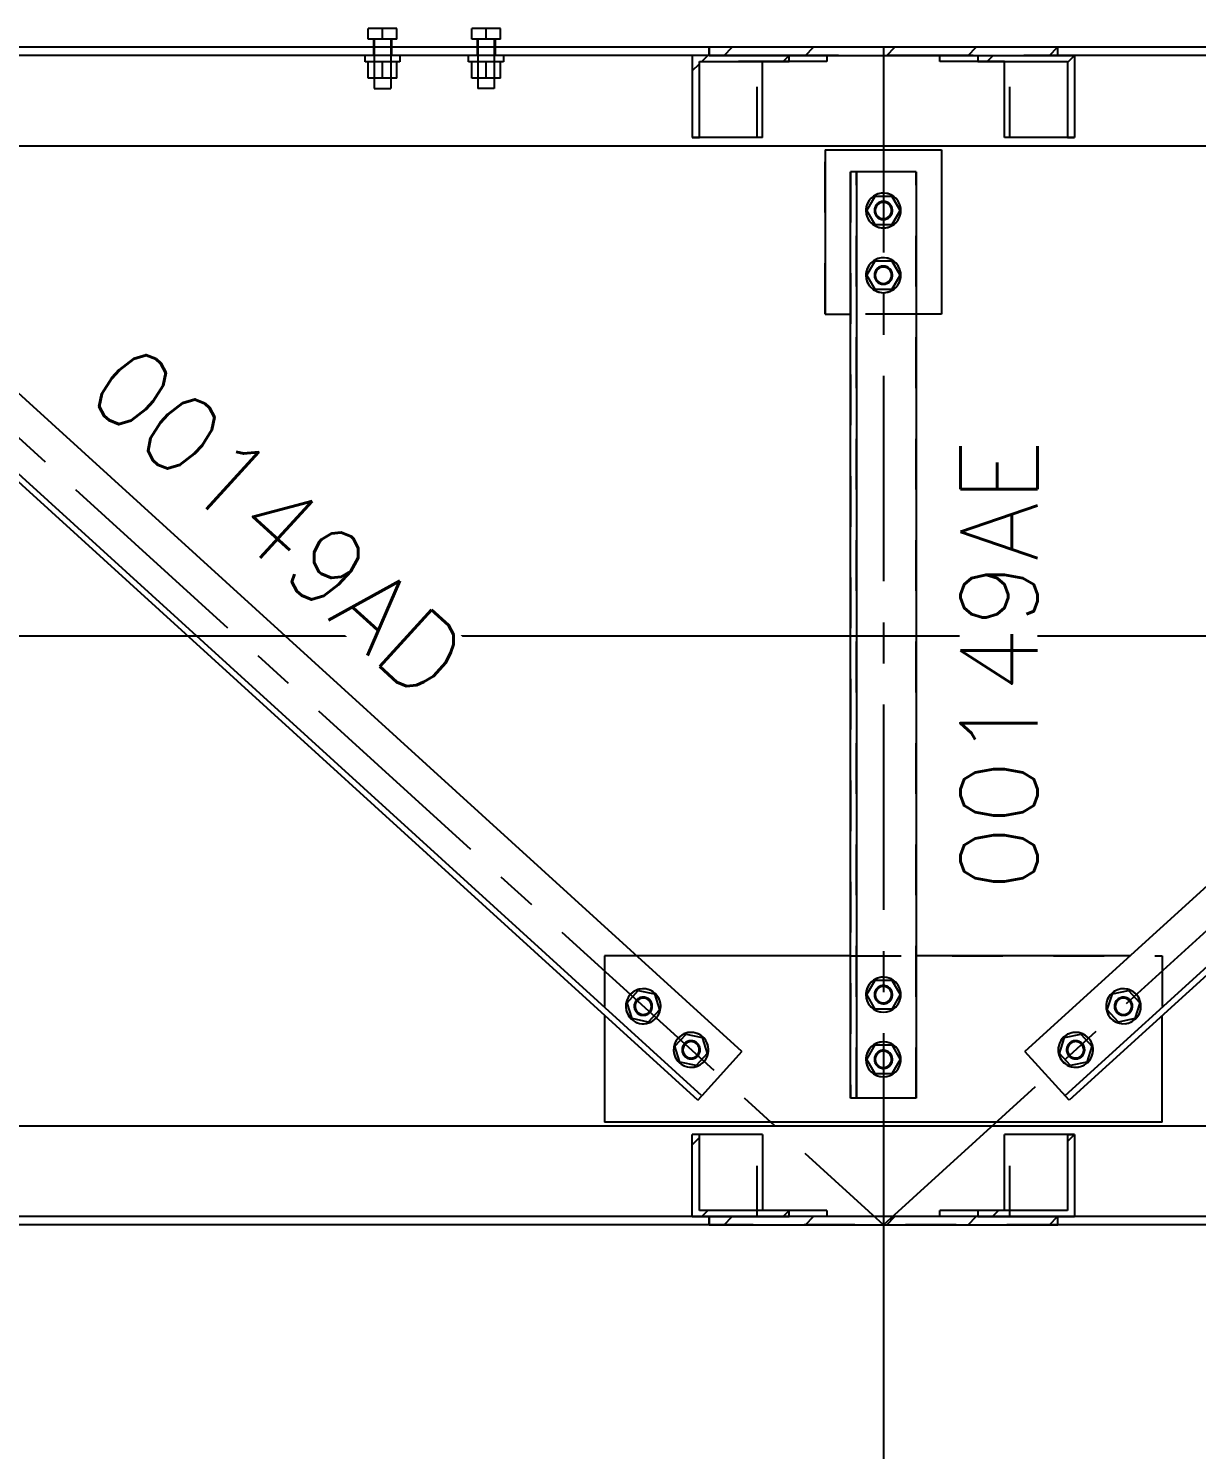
# Model space of a CAD drawing. Header units: millimetres. Extents: x 505 to 1346, y 20403 to 20997.
# Drawn here: x 584.2 to 629.3, y 20445.2 to 20500.1 of the extents above; entities that cross this region are included whole.
import ezdxf

# ---------------------------------------------------------------- set-up
doc = ezdxf.new("R2010")
doc.units = ezdxf.units.MM
doc.linetypes.add('CENTER', pattern=[12.7, 7.9375, -1.5875, 1.5875, -1.5875])
doc.linetypes.add('DXK_LINE_DOT2', pattern=[3.9198, 1.9599, -1.9599])
doc.styles.add('RomanS', font='ROMANS__.TTF', dxfattribs={"height": 0.2})

# ---------------------------------------------------------------- blocks, each defined once
blk = doc.blocks.new('Part-110200292-64539 - 64510')
at = {"linetype": 'Continuous'}
h = blk.add_hatch(dxfattribs=at)
h.set_pattern_fill('', scale=0.7, style=0, pattern_type=0)
h.set_pattern_definition([(45, (613.569, 20499.0335), (-1.5715, 1.5715), [])])
h.paths.add_polyline_path([(613.569, 20498.798), (613.569, 20499.033), (609.825, 20499.033), (609.825, 20495.858), (610.102, 20495.858), (610.102, 20498.798)])
at = {"color": 7, "linetype": 'DXK_LINE_DOT2'}
for p, q in [((615.025, 20499.033), (609.825, 20499.033)), ((612.333, 20495.858), (612.333, 20499.033)), ((613.569, 20498.798), (610.102, 20498.798)), ((610.102, 20495.858), (609.825, 20495.858))]:
    blk.add_line(p, q, dxfattribs=at)
at = {"color": 3, "linetype": 'Continuous'}
for p, q in [((613.569, 20499.033), (609.825, 20499.033)), ((609.825, 20499.033), (609.825, 20495.858)), ((613.569, 20498.798), (613.569, 20499.033)), ((615.025, 20499.033), (615.025, 20498.798)), ((610.102, 20495.858), (610.102, 20498.798)), ((610.102, 20498.798), (613.569, 20498.798)), ((612.532, 20495.858), (612.532, 20498.798)), ((615.025, 20498.798), (613.569, 20498.798)), ((609.825, 20495.858), (610.102, 20495.858)), ((612.532, 20495.858), (610.102, 20495.858))]:
    blk.add_line(p, q, dxfattribs=at)
blk = doc.blocks.new('Part-110200292-64540 - 64510')
at = {"linetype": 'Continuous'}
h = blk.add_hatch(dxfattribs=at)
h.set_pattern_fill('', scale=0.7, style=0, pattern_type=0)
h.set_pattern_definition([(45, (624.596, 20499.0335), (-1.5715, 1.5715), [])])
h.paths.add_polyline_path([(624.596, 20495.858), (624.596, 20499.033), (620.852, 20499.033), (620.852, 20498.798), (624.319, 20498.798), (624.319, 20495.858)])
at = {"color": 3, "linetype": 'Continuous'}
for p, q in [((619.395, 20498.798), (619.395, 20499.033)), ((620.852, 20499.033), (624.596, 20499.033)), ((620.852, 20499.033), (620.852, 20498.798)), ((624.596, 20499.033), (624.596, 20495.858)), ((620.852, 20498.798), (619.395, 20498.798)), ((620.852, 20498.798), (624.319, 20498.798)), ((621.888, 20495.858), (621.888, 20498.798)), ((624.319, 20498.798), (624.319, 20495.858)), ((624.319, 20495.858), (621.888, 20495.858)), ((624.319, 20495.858), (624.596, 20495.858))]:
    blk.add_line(p, q, dxfattribs=at)
at = {"color": 7, "linetype": 'DXK_LINE_DOT2'}
for p, q in [((624.596, 20499.033), (619.395, 20499.033)), ((622.088, 20495.858), (622.088, 20499.033)), ((621.888, 20498.798), (620.852, 20498.798)), ((621.888, 20498.798), (624.319, 20498.798)), ((624.596, 20495.858), (624.319, 20495.858))]:
    blk.add_line(p, q, dxfattribs=at)
blk = doc.blocks.new('Part-110200292-64562 - 64510')
at = {"color": 7, "linetype": 'CENTER'}
blk.add_line((617.211, 20499.348), (617.211, 20453.848), dxfattribs=at)
at = {"color": 3, "linetype": 'Continuous'}
for p, q in [((616.176, 20494.538), (615.941, 20494.538)), ((615.941, 20458.739), (615.941, 20494.538)), ((616.176, 20494.538), (616.176, 20458.739)), ((618.481, 20494.538), (616.176, 20494.538)), ((618.481, 20494.538), (618.481, 20458.739)), ((616.176, 20458.739), (615.941, 20458.739)), ((618.481, 20458.739), (616.176, 20458.739))]:
    blk.add_line(p, q, dxfattribs=at)
at = {"color": 7, "linetype": 'DXK_LINE_DOT2'}
for p, q in [((615.941, 20494.538), (615.941, 20458.739)), ((616.176, 20458.739), (616.176, 20494.538)), ((618.481, 20458.739), (618.481, 20494.538))]:
    blk.add_line(p, q, dxfattribs=at)
blk = doc.blocks.new('Part-110200292-64573 - 64510')
at = {"color": 7, "linetype": 'CENTER'}
blk.add_line((567.211, 20499.351), (617.21, 20453.848), dxfattribs=at)
at = {"color": 3, "linetype": 'Continuous'}
for p, q in [((574.385, 20494.538), (572.834, 20492.834)), ((611.745, 20460.539), (574.385, 20494.538)), ((572.676, 20492.66), (572.834, 20492.834)), ((610.036, 20458.661), (572.676, 20492.66)), ((610.194, 20458.834), (572.834, 20492.834)), ((611.745, 20460.539), (610.194, 20458.834)), ((610.036, 20458.661), (610.194, 20458.834))]:
    blk.add_line(p, q, dxfattribs=at)
blk = doc.blocks.new('Part-110200292-64575 - 64510')
at = {"color": 7, "linetype": 'CENTER'}
blk.add_line((617.212, 20453.848), (667.212, 20499.351), dxfattribs=at)
at = {"color": 3, "linetype": 'Continuous'}
for p, q in [((660.036, 20494.538), (622.674, 20460.536)), ((661.746, 20492.66), (660.036, 20494.538)), ((661.588, 20492.834), (624.225, 20458.832)), ((661.746, 20492.66), (624.383, 20458.658)), ((624.383, 20458.658), (622.674, 20460.536))]:
    blk.add_line(p, q, dxfattribs=at)
blk = doc.blocks.new('Part-110200292-64604 - 64510')
at = {"color": 3, "linetype": 'Continuous'}
for p, q in [((610.478, 20499.348), (573.943, 20499.348)), ((609.825, 20499.033), (574.596, 20499.033)), ((660.476, 20499.348), (623.943, 20499.348)), ((659.825, 20499.033), (624.596, 20499.033)), ((551.248, 20495.538), (1036.416, 20495.538))]:
    blk.add_line(p, q, dxfattribs=at)
at = {"color": 7, "linetype": 'DXK_LINE_DOT2'}
for p, q in [((623.943, 20499.348), (610.478, 20499.348)), ((619.395, 20499.033), (615.025, 20499.033))]:
    blk.add_line(p, q, dxfattribs=at)
blk = doc.blocks.new('Part-110200292-64656 - 64510')
at = {"linetype": 'Continuous'}
h = blk.add_hatch(dxfattribs=at)
h.set_pattern_fill('', scale=0.7, style=0, pattern_type=0)
h.set_pattern_definition([(45, (623.9428, 20499.3485), (-1.57154, 1.57154), [])])
h.paths.add_polyline_path([(623.943, 20499.033), (623.943, 20499.348), (610.478, 20499.348), (610.478, 20499.033)])
at = {"color": 7, "linetype": 'DXK_LINE_DOT2'}
for p, q in [((610.478, 20499.348), (610.478, 20499.033)), ((623.943, 20499.033), (623.943, 20499.348))]:
    blk.add_line(p, q, dxfattribs=at)
at = {"color": 3, "linetype": 'Continuous'}
for p, q in [((610.478, 20499.033), (610.478, 20499.348)), ((623.943, 20499.348), (610.478, 20499.348)), ((610.478, 20499.033), (623.943, 20499.033)), ((623.943, 20499.033), (623.943, 20499.348))]:
    blk.add_line(p, q, dxfattribs=at)
blk = doc.blocks.new('Bolt-110200292-64802 - 64510')
at = {"color": 3, "linetype": 'Continuous'}
for p, q in [((625.86, 20462.153), (626.055, 20462.764)), ((626.055, 20462.764), (626.681, 20462.901)), ((626.681, 20462.901), (627.113, 20462.427)), ((627.113, 20462.427), (626.918, 20461.816)), ((626.291, 20461.679), (625.86, 20462.153)), ((626.918, 20461.816), (626.291, 20461.679)), ((624.011, 20460.471), (624.206, 20461.082)), ((624.206, 20461.082), (624.832, 20461.218)), ((624.832, 20461.218), (625.264, 20460.744)), ((625.264, 20460.744), (625.069, 20460.133)), ((624.442, 20459.996), (624.011, 20460.471)), ((625.069, 20460.133), (624.442, 20459.996))]:
    blk.add_line(p, q, dxfattribs=at)
at = {"color": 3, "linetype": 'DXK_LINE_DOT2'}
for p, q in [((625.86, 20462.153), (626.055, 20462.764)), ((626.055, 20462.764), (626.681, 20462.901)), ((626.681, 20462.901), (627.112, 20462.427)), ((627.112, 20462.427), (626.918, 20461.816)), ((626.292, 20461.679), (625.86, 20462.153)), ((626.918, 20461.816), (626.292, 20461.679)), ((624.011, 20460.471), (624.206, 20461.081)), ((624.206, 20461.081), (624.832, 20461.218)), ((624.832, 20461.218), (625.264, 20460.744)), ((625.264, 20460.744), (625.069, 20460.133)), ((624.443, 20459.997), (624.011, 20460.471)), ((625.069, 20460.133), (624.443, 20459.997))]:
    blk.add_line(p, q, dxfattribs=at)
at = {"color": 3, "linetype": 'Continuous'}
for centre, radius, start, end in [((626.486, 20462.29), 0.675, 132.3037, 312.3037), ((626.486, 20462.29), 0.675, 342.3037, 162.3037), ((626.486, 20462.29), 0.675, 312.3037, 132.3037), ((626.486, 20462.29), 0.675, 162.3037, 342.3037), ((626.486, 20462.29), 0.35, 42.3037, 222.3037), ((626.486, 20462.29), 0.317, 162.3037, 342.3037), ((626.486, 20462.29), 0.317, 342.3037, 162.3037), ((626.486, 20462.29), 0.35, 222.3037, 42.3037), ((624.637, 20460.607), 0.675, 132.3037, 312.3037), ((624.637, 20460.607), 0.675, 342.3037, 162.3037), ((624.637, 20460.607), 0.675, 312.3037, 132.3037), ((624.637, 20460.607), 0.675, 162.3037, 342.3037), ((624.637, 20460.607), 0.35, 42.3037, 222.3037), ((624.637, 20460.607), 0.317, 162.3037, 342.3037), ((624.637, 20460.607), 0.317, 342.3037, 162.3037), ((624.637, 20460.607), 0.35, 222.3037, 42.3037)]:
    blk.add_arc(centre, radius, start, end, dxfattribs=at)
at = {"color": 3, "linetype": 'DXK_LINE_DOT2'}
for centre, radius, start, end in [((626.486, 20462.29), 0.35, 24.3037, 204.3037), ((626.486, 20462.29), 0.35, 204.3037, 24.3037), ((626.486, 20462.29), 0.317, 132.3037, 312.3037), ((626.486, 20462.29), 0.317, 312.3037, 132.3037), ((624.637, 20460.607), 0.35, 24.3037, 204.3037), ((624.637, 20460.607), 0.35, 204.3037, 24.3037), ((624.637, 20460.607), 0.317, 132.3037, 312.3037), ((624.637, 20460.607), 0.317, 312.3037, 132.3037)]:
    blk.add_arc(centre, radius, start, end, dxfattribs=at)
blk = doc.blocks.new('Part-110200292-64686 - 64510')
at = {"linetype": 'Continuous'}
h = blk.add_hatch(dxfattribs=at)
h.set_pattern_fill('', scale=0.7, style=0, pattern_type=0)
h.set_pattern_definition([(45, (613.569, 20454.3985), (-1.5715, 1.5715), [])])
h.paths.add_polyline_path([(613.569, 20454.163), (613.569, 20454.398), (610.102, 20454.398), (610.102, 20457.338), (609.825, 20457.338), (609.825, 20454.163)])
at = {"color": 7, "linetype": 'DXK_LINE_DOT2'}
for p, q in [((610.102, 20457.338), (609.825, 20457.338)), ((612.333, 20454.163), (612.333, 20457.338)), ((615.025, 20454.163), (609.825, 20454.163)), ((613.569, 20454.398), (610.102, 20454.398))]:
    blk.add_line(p, q, dxfattribs=at)
at = {"color": 3, "linetype": 'Continuous'}
for p, q in [((609.825, 20454.163), (609.825, 20457.338)), ((610.102, 20457.338), (609.825, 20457.338)), ((612.532, 20457.338), (610.102, 20457.338)), ((610.102, 20454.398), (610.102, 20457.338)), ((612.532, 20457.338), (612.532, 20454.398)), ((609.825, 20454.163), (613.569, 20454.163)), ((613.569, 20454.398), (610.102, 20454.398)), ((615.025, 20454.398), (613.569, 20454.398)), ((613.569, 20454.163), (613.569, 20454.398)), ((615.025, 20454.398), (615.025, 20454.163))]:
    blk.add_line(p, q, dxfattribs=at)
blk = doc.blocks.new('Bolt-110200292-64800 - 64510')
at = {"color": 3, "linetype": 'Continuous'}
for p, q in [((607.304, 20462.427), (607.735, 20462.901)), ((607.735, 20462.901), (608.362, 20462.764)), ((608.362, 20462.764), (608.557, 20462.153)), ((607.499, 20461.816), (607.304, 20462.427)), ((608.125, 20461.679), (607.499, 20461.816)), ((608.557, 20462.153), (608.125, 20461.679)), ((609.152, 20460.744), (609.584, 20461.218)), ((609.584, 20461.218), (610.211, 20461.082)), ((610.211, 20461.082), (610.406, 20460.471)), ((609.347, 20460.133), (609.152, 20460.744)), ((609.974, 20459.996), (609.347, 20460.133)), ((610.406, 20460.471), (609.974, 20459.996))]:
    blk.add_line(p, q, dxfattribs=at)
at = {"color": 3, "linetype": 'DXK_LINE_DOT2'}
for p, q in [((607.304, 20462.427), (607.735, 20462.901)), ((607.735, 20462.901), (608.362, 20462.764)), ((608.362, 20462.764), (608.556, 20462.153)), ((607.499, 20461.816), (607.304, 20462.427)), ((608.125, 20461.679), (607.499, 20461.816)), ((608.556, 20462.153), (608.125, 20461.679)), ((609.153, 20460.744), (609.584, 20461.218)), ((609.584, 20461.218), (610.211, 20461.081)), ((610.211, 20461.081), (610.405, 20460.471)), ((609.348, 20460.133), (609.153, 20460.744)), ((609.974, 20459.997), (609.348, 20460.133)), ((610.405, 20460.471), (609.974, 20459.997))]:
    blk.add_line(p, q, dxfattribs=at)
at = {"color": 3, "linetype": 'Continuous'}
for centre, radius, start, end in [((607.93, 20462.29), 0.675, 77.6963, 257.6963), ((607.93, 20462.29), 0.675, 47.6963, 227.6963), ((607.93, 20462.29), 0.675, 227.6963, 47.6963), ((607.93, 20462.29), 0.675, 257.6963, 77.6963), ((607.93, 20462.29), 0.35, 137.6963, 317.6963), ((607.93, 20462.29), 0.317, 77.6963, 257.6963), ((607.93, 20462.29), 0.35, 317.6963, 137.6963), ((607.93, 20462.29), 0.317, 257.6963, 77.6963), ((609.779, 20460.607), 0.675, 77.6963, 257.6963), ((609.779, 20460.607), 0.675, 47.6963, 227.6963), ((609.779, 20460.607), 0.675, 227.6963, 47.6963), ((609.779, 20460.607), 0.675, 257.6963, 77.6963), ((609.779, 20460.607), 0.35, 137.6963, 317.6963), ((609.779, 20460.607), 0.317, 77.6963, 257.6963), ((609.779, 20460.607), 0.35, 317.6963, 137.6963), ((609.779, 20460.607), 0.317, 257.6963, 77.6963)]:
    blk.add_arc(centre, radius, start, end, dxfattribs=at)
at = {"color": 3, "linetype": 'DXK_LINE_DOT2'}
for centre, radius, start, end in [((607.93, 20462.29), 0.35, 119.6963, 299.6963), ((607.93, 20462.29), 0.317, 47.6963, 227.6963), ((607.93, 20462.29), 0.317, 227.6963, 47.6963), ((607.93, 20462.29), 0.35, 299.6963, 119.6963), ((609.779, 20460.607), 0.35, 119.6963, 299.6963), ((609.779, 20460.607), 0.317, 47.6963, 227.6963), ((609.779, 20460.607), 0.317, 227.6963, 47.6963), ((609.779, 20460.607), 0.35, 299.6963, 119.6963)]:
    blk.add_arc(centre, radius, start, end, dxfattribs=at)
blk = doc.blocks.new('Part-110200292-64687 - 64510')
at = {"linetype": 'Continuous'}
h = blk.add_hatch(dxfattribs=at)
h.set_pattern_fill('', scale=0.7, style=0, pattern_type=0)
h.set_pattern_definition([(45, (624.596, 20457.3385), (-1.5715, 1.5715), [])])
h.paths.add_polyline_path([(624.596, 20454.163), (624.596, 20457.338), (624.319, 20457.338), (624.319, 20454.398), (620.852, 20454.398), (620.852, 20454.163)])
at = {"color": 3, "linetype": 'Continuous'}
for p, q in [((624.319, 20457.338), (621.888, 20457.338)), ((621.888, 20454.398), (621.888, 20457.338)), ((624.319, 20457.338), (624.596, 20457.338)), ((624.319, 20457.338), (624.319, 20454.398)), ((624.596, 20457.338), (624.596, 20454.163)), ((619.395, 20454.163), (619.395, 20454.398)), ((620.852, 20454.398), (619.395, 20454.398)), ((624.319, 20454.398), (620.852, 20454.398)), ((620.852, 20454.398), (620.852, 20454.163)), ((620.852, 20454.163), (624.596, 20454.163))]:
    blk.add_line(p, q, dxfattribs=at)
at = {"color": 7, "linetype": 'DXK_LINE_DOT2'}
for p, q in [((622.088, 20454.163), (622.088, 20457.338)), ((624.596, 20457.338), (624.319, 20457.338)), ((624.596, 20454.163), (619.395, 20454.163)), ((624.319, 20454.398), (620.852, 20454.398))]:
    blk.add_line(p, q, dxfattribs=at)
blk = doc.blocks.new('Bolt-110200292-64818 - 64510')
at = {"color": 3, "linetype": 'Continuous'}
for p, q in [((616.569, 20493.038), (616.89, 20493.594)), ((616.569, 20493.038), (616.89, 20493.594)), ((616.89, 20493.594), (617.531, 20493.594)), ((617.531, 20493.594), (617.852, 20493.038)), ((617.852, 20493.038), (617.531, 20493.594)), ((616.89, 20492.483), (616.569, 20493.038)), ((616.569, 20493.038), (616.569, 20493.038)), ((616.89, 20492.483), (616.569, 20493.038)), ((617.852, 20493.038), (617.531, 20492.483)), ((617.531, 20492.483), (617.852, 20493.038)), ((617.852, 20493.038), (617.852, 20493.038)), ((617.531, 20492.483), (616.89, 20492.483)), ((616.569, 20490.538), (616.89, 20491.094)), ((616.569, 20490.538), (616.89, 20491.094)), ((616.89, 20491.094), (617.531, 20491.094)), ((617.531, 20491.094), (617.852, 20490.538)), ((617.852, 20490.538), (617.531, 20491.094)), ((616.89, 20489.983), (616.569, 20490.538)), ((616.569, 20490.538), (616.569, 20490.538)), ((616.89, 20489.983), (616.569, 20490.538)), ((617.852, 20490.538), (617.531, 20489.983)), ((617.531, 20489.983), (617.852, 20490.538)), ((617.852, 20490.538), (617.852, 20490.538)), ((617.531, 20489.983), (616.89, 20489.983))]:
    blk.add_line(p, q, dxfattribs=at)
at = {"color": 3, "linetype": 'DXK_LINE_DOT2'}
for p, q in [((616.569, 20493.038), (616.89, 20493.593)), ((616.89, 20493.593), (617.531, 20493.593)), ((617.531, 20493.593), (617.851, 20493.038)), ((616.89, 20492.483), (616.569, 20493.038)), ((617.851, 20493.038), (617.531, 20492.483)), ((617.531, 20492.483), (616.89, 20492.483)), ((616.569, 20490.538), (616.89, 20491.093)), ((616.89, 20491.093), (617.531, 20491.093)), ((617.531, 20491.093), (617.851, 20490.538)), ((616.89, 20489.983), (616.569, 20490.538)), ((617.851, 20490.538), (617.531, 20489.983)), ((617.531, 20489.983), (616.89, 20489.983))]:
    blk.add_line(p, q, dxfattribs=at)
at = {"color": 3, "linetype": 'Continuous'}
for centre, radius, start, end in [((617.21, 20493.038), 0.675, 30, 210), ((617.21, 20493.038), 0.675, 0, 180), ((617.21, 20493.038), 0.675, 180, 0), ((617.21, 20493.038), 0.675, 210, 30), ((617.21, 20493.038), 0.35, 90, 270), ((617.21, 20493.038), 0.317, 30, 210), ((617.21, 20493.038), 0.317, 210, 30), ((617.21, 20493.038), 0.35, 270, 90), ((617.21, 20490.538), 0.675, 30, 210), ((617.21, 20490.538), 0.675, 0, 180), ((617.21, 20490.538), 0.675, 210, 30), ((617.21, 20490.538), 0.35, 90, 270), ((617.21, 20490.538), 0.317, 30, 210), ((617.21, 20490.538), 0.35, 270, 90), ((617.21, 20490.538), 0.675, 180, 0), ((617.21, 20490.538), 0.317, 210, 30)]:
    blk.add_arc(centre, radius, start, end, dxfattribs=at)
at = {"color": 3, "linetype": 'DXK_LINE_DOT2'}
for centre, radius, start, end in [((617.21, 20493.038), 0.35, 72, 252), ((617.21, 20493.038), 0.317, 0, 180), ((617.21, 20493.038), 0.317, 180, 0), ((617.21, 20493.038), 0.35, 252, 72), ((617.21, 20490.538), 0.35, 72, 252), ((617.21, 20490.538), 0.317, 0, 180), ((617.21, 20490.538), 0.35, 252, 72), ((617.21, 20490.538), 0.317, 180, 0)]:
    blk.add_arc(centre, radius, start, end, dxfattribs=at)
blk = doc.blocks.new('Part-110200292-64711 - 64510')
at = {"color": 3, "linetype": 'Continuous'}
for p, q in [((1036.416, 20457.658), (551.248, 20457.658)), ((609.825, 20454.163), (574.596, 20454.163)), ((659.825, 20454.163), (624.596, 20454.163)), ((610.478, 20453.848), (573.943, 20453.848)), ((660.476, 20453.848), (623.943, 20453.848))]:
    blk.add_line(p, q, dxfattribs=at)
at = {"color": 7, "linetype": 'DXK_LINE_DOT2'}
for p, q in [((619.395, 20454.163), (615.025, 20454.163)), ((623.943, 20453.848), (610.478, 20453.848))]:
    blk.add_line(p, q, dxfattribs=at)
blk = doc.blocks.new('Part-110200292-64719 - 64510')
at = {"linetype": 'Continuous'}
h = blk.add_hatch(dxfattribs=at)
h.set_pattern_fill('', scale=0.7, style=0, pattern_type=0)
h.set_pattern_definition([(45, (623.9428, 20454.1635), (-1.57154, 1.57154), [])])
h.paths.add_polyline_path([(623.943, 20453.848), (623.943, 20454.163), (610.478, 20454.163), (610.478, 20453.848)])
at = {"color": 7, "linetype": 'DXK_LINE_DOT2'}
for p, q in [((610.478, 20454.163), (610.478, 20453.848)), ((623.943, 20453.848), (623.943, 20454.163))]:
    blk.add_line(p, q, dxfattribs=at)
at = {"color": 3, "linetype": 'Continuous'}
for p, q in [((610.478, 20453.848), (610.478, 20454.163)), ((623.943, 20454.163), (610.478, 20454.163)), ((623.943, 20453.848), (623.943, 20454.163)), ((610.478, 20453.848), (623.943, 20453.848))]:
    blk.add_line(p, q, dxfattribs=at)
blk = doc.blocks.new('Bolt-110200292-65355 - 64510')
at = {"color": 3, "linetype": 'Continuous'}
for p, q in [((598.412, 20500.073), (597.302, 20500.073)), ((597.302, 20499.663), (597.302, 20500.073)), ((597.302, 20499.663), (597.302, 20500.073)), ((597.857, 20499.663), (597.857, 20500.073)), ((598.412, 20499.663), (598.412, 20500.073)), ((598.412, 20499.663), (598.412, 20500.073)), ((602.412, 20500.073), (601.302, 20500.073)), ((601.302, 20499.663), (601.302, 20500.073)), ((601.302, 20499.663), (601.302, 20500.073)), ((601.857, 20499.663), (601.857, 20500.073)), ((602.412, 20499.663), (602.412, 20500.073)), ((602.412, 20499.663), (602.412, 20500.073)), ((598.412, 20499.663), (597.302, 20499.663)), ((597.507, 20499.663), (597.507, 20499.348)), ((597.539, 20499.663), (597.539, 20499.348)), ((598.174, 20499.663), (598.174, 20499.348)), ((598.207, 20499.663), (598.207, 20499.348)), ((602.412, 20499.663), (601.302, 20499.663)), ((601.507, 20499.663), (601.507, 20499.348)), ((601.539, 20499.663), (601.539, 20499.348)), ((602.174, 20499.663), (602.174, 20499.348)), ((602.207, 20499.663), (602.207, 20499.348)), ((597.182, 20498.783), (597.182, 20499.033)), ((597.539, 20499.033), (597.539, 20497.758)), ((598.174, 20499.033), (598.174, 20497.758)), ((598.531, 20499.033), (598.531, 20498.783)), ((601.182, 20498.783), (601.182, 20499.033)), ((601.539, 20499.033), (601.539, 20497.758)), ((602.174, 20499.033), (602.174, 20497.758)), ((602.531, 20499.033), (602.531, 20498.783)), ((598.531, 20498.783), (597.182, 20498.783)), ((597.301, 20498.148), (597.301, 20498.783)), ((597.301, 20498.148), (597.301, 20498.783)), ((597.857, 20498.148), (597.857, 20498.783)), ((598.412, 20498.148), (598.412, 20498.783)), ((598.412, 20498.148), (598.412, 20498.783)), ((602.531, 20498.783), (601.182, 20498.783)), ((601.301, 20498.148), (601.301, 20498.783)), ((601.301, 20498.148), (601.301, 20498.783)), ((601.857, 20498.148), (601.857, 20498.783)), ((602.412, 20498.148), (602.412, 20498.783)), ((602.412, 20498.148), (602.412, 20498.783)), ((598.412, 20498.148), (597.301, 20498.148)), ((602.412, 20498.148), (601.301, 20498.148)), ((597.539, 20497.758), (598.174, 20497.758)), ((602.174, 20497.758), (601.539, 20497.758))]:
    blk.add_line(p, q, dxfattribs=at)
at = {"color": 3, "linetype": 'DXK_LINE_DOT2'}
for p, q in [((597.857, 20499.663), (597.857, 20500.073)), ((601.857, 20499.663), (601.857, 20500.073)), ((597.507, 20499.033), (597.182, 20499.033)), ((597.507, 20499.348), (597.507, 20499.033)), ((597.524, 20499.348), (597.507, 20499.348)), ((597.507, 20499.033), (597.524, 20499.033)), ((597.524, 20499.348), (597.573, 20499.348)), ((597.524, 20499.033), (597.573, 20499.033)), ((597.539, 20499.348), (597.539, 20499.033)), ((598.207, 20499.348), (597.573, 20499.348)), ((598.531, 20499.033), (597.573, 20499.033)), ((598.174, 20499.348), (598.174, 20499.033)), ((598.207, 20499.348), (598.207, 20499.033)), ((601.507, 20499.033), (601.182, 20499.033)), ((601.507, 20499.348), (601.507, 20499.033)), ((601.524, 20499.348), (601.507, 20499.348)), ((601.507, 20499.033), (601.524, 20499.033)), ((601.524, 20499.348), (601.573, 20499.348)), ((601.524, 20499.033), (601.573, 20499.033)), ((601.539, 20499.348), (601.539, 20499.033)), ((602.207, 20499.348), (601.573, 20499.348)), ((602.531, 20499.033), (601.573, 20499.033)), ((602.174, 20499.348), (602.174, 20499.033)), ((602.207, 20499.348), (602.207, 20499.033)), ((597.857, 20498.148), (597.857, 20498.783)), ((601.857, 20498.148), (601.857, 20498.783))]:
    blk.add_line(p, q, dxfattribs=at)
blk = doc.blocks.new('Part-110200292-64799 - 64510')
at = {"color": 7, "linetype": 'DXK_LINE_DOT2'}
for p, q in [((606.43, 20464.239), (606.43, 20461.942)), ((607.68, 20464.239), (606.43, 20464.239)), ((615.941, 20464.239), (627.986, 20464.239)), ((627.986, 20464.239), (627.986, 20461.937))]:
    blk.add_line(p, q, dxfattribs=at)
at = {"color": 3, "linetype": 'Continuous'}
for p, q in [((615.941, 20464.239), (607.68, 20464.239)), ((626.742, 20464.239), (618.481, 20464.239)), ((606.43, 20461.942), (606.43, 20457.808)), ((627.986, 20457.808), (627.986, 20461.937)), ((627.986, 20457.808), (606.43, 20457.808))]:
    blk.add_line(p, q, dxfattribs=at)
blk = doc.blocks.new('Bolt-110200292-64801 - 64510')
at = {"color": 3, "linetype": 'Continuous'}
for p, q in [((616.569, 20462.739), (616.889, 20463.294)), ((616.889, 20463.294), (617.531, 20463.294)), ((617.531, 20463.294), (617.852, 20462.739)), ((616.889, 20462.183), (616.569, 20462.739)), ((617.852, 20462.739), (617.531, 20462.183)), ((617.531, 20462.183), (616.889, 20462.183)), ((616.569, 20460.239), (616.889, 20460.794)), ((616.889, 20460.794), (617.531, 20460.794)), ((617.531, 20460.794), (617.852, 20460.239)), ((616.889, 20459.683), (616.569, 20460.239)), ((617.852, 20460.239), (617.531, 20459.683)), ((617.531, 20459.683), (616.889, 20459.683))]:
    blk.add_line(p, q, dxfattribs=at)
at = {"color": 3, "linetype": 'DXK_LINE_DOT2'}
for p, q in [((616.569, 20462.739), (616.89, 20463.294)), ((616.89, 20463.294), (617.531, 20463.294)), ((617.531, 20463.294), (617.851, 20462.739)), ((616.89, 20462.184), (616.569, 20462.739)), ((617.851, 20462.739), (617.531, 20462.184)), ((617.531, 20462.184), (616.89, 20462.184)), ((616.569, 20460.239), (616.89, 20460.794)), ((616.89, 20460.794), (617.531, 20460.794)), ((617.531, 20460.794), (617.851, 20460.239)), ((616.89, 20459.684), (616.569, 20460.239)), ((617.851, 20460.239), (617.531, 20459.684)), ((617.531, 20459.684), (616.89, 20459.684))]:
    blk.add_line(p, q, dxfattribs=at)
at = {"color": 3, "linetype": 'Continuous'}
for centre, radius, start, end in [((617.21, 20462.739), 0.675, 30, 210), ((617.21, 20462.739), 0.675, 0, 180), ((617.21, 20462.739), 0.675, 180, 0), ((617.21, 20462.739), 0.675, 210, 30), ((617.21, 20462.739), 0.35, 90, 270), ((617.21, 20462.739), 0.317, 30, 210), ((617.21, 20462.739), 0.317, 210, 30), ((617.21, 20462.739), 0.35, 270, 90), ((617.21, 20460.239), 0.675, 30, 210), ((617.21, 20460.239), 0.675, 0, 180), ((617.21, 20460.239), 0.675, 210, 30), ((617.21, 20460.239), 0.35, 90, 270), ((617.21, 20460.239), 0.317, 30, 210), ((617.21, 20460.239), 0.35, 270, 90), ((617.21, 20460.239), 0.675, 180, 0), ((617.21, 20460.239), 0.317, 210, 30)]:
    blk.add_arc(centre, radius, start, end, dxfattribs=at)
at = {"color": 3, "linetype": 'DXK_LINE_DOT2'}
for centre, radius, start, end in [((617.21, 20462.739), 0.35, 72, 252), ((617.21, 20462.739), 0.317, 0, 180), ((617.21, 20462.739), 0.317, 180, 0), ((617.21, 20462.739), 0.35, 252, 72), ((617.21, 20460.239), 0.35, 72, 252), ((617.21, 20460.239), 0.317, 0, 180), ((617.21, 20460.239), 0.35, 252, 72), ((617.21, 20460.239), 0.317, 180, 0)]:
    blk.add_arc(centre, radius, start, end, dxfattribs=at)
blk = doc.blocks.new('Part-110200292-64817 - 64510')
at = {"color": 3, "linetype": 'Continuous'}
for p, q in [((614.96, 20495.388), (619.46, 20495.388)), ((614.96, 20495.388), (614.96, 20489.038)), ((619.46, 20495.388), (619.46, 20489.038)), ((614.96, 20489.038), (615.941, 20489.038)), ((619.46, 20489.038), (618.481, 20489.038))]:
    blk.add_line(p, q, dxfattribs=at)
at = {"color": 7, "linetype": 'DXK_LINE_DOT2'}
for p, q in [((614.96, 20489.038), (614.96, 20495.388)), ((619.46, 20495.388), (619.46, 20489.038)), ((618.481, 20489.038), (615.941, 20489.038))]:
    blk.add_line(p, q, dxfattribs=at)
blk = doc.blocks.new('StraightDimension-110200292-69635 - 64510')
at = {"color": 7, "linetype": 'Continuous'}
for p, q in [((567.211, 20453.848), (567.211, 20433.601)), ((617.212, 20453.848), (617.212, 20433.601)), ((568.411, 20436.801), (566.011, 20434.401)), ((616.012, 20434.401), (618.412, 20436.801)), ((567.211, 20435.601), (617.212, 20435.601))]:
    blk.add_line(p, q, dxfattribs=at)
at = {"color": 0}
blk.add_wipeout([(597.487, 20436.201), (597.487, 20439.701), (586.936, 20439.701), (586.936, 20436.201)], dxfattribs=at)
at = {"color": 3, "style": 'RomanS'}
blk.add_text('1000', height=2.4772, dxfattribs=at).set_placement((587.436, 20436.701))
blk = doc.blocks.new('StraightDimension-110200292-69598 - 64510')
at = {"color": 7, "linetype": 'Continuous'}
blk.add_line((546.338, 20476.598), (1160.942, 20476.598), dxfattribs=at)
blk = doc.blocks.new('StraightDimension-110200292-69599 - 64510')
at = {"color": 7, "linetype": 'Continuous'}
blk.add_line((546.338, 20476.598), (1160.942, 20476.598), dxfattribs=at)
blk = doc.blocks.new('StraightDimension-110200292-69634 - 64510')
at = {"color": 7, "linetype": 'Continuous'}
for p, q in [((617.212, 20453.848), (617.212, 20433.601)), ((667.21, 20453.848), (667.21, 20433.601)), ((618.412, 20436.801), (616.012, 20434.401)), ((666.01, 20434.401), (668.41, 20436.801)), ((617.212, 20435.601), (667.21, 20435.601))]:
    blk.add_line(p, q, dxfattribs=at)
at = {"color": 0}
blk.add_wipeout([(647.486, 20436.201), (647.486, 20439.701), (636.935, 20439.701), (636.935, 20436.201)], dxfattribs=at)
at = {"color": 3, "style": 'RomanS'}
blk.add_text('1000', height=2.4772, dxfattribs=at).set_placement((637.435, 20436.701))
blk = doc.blocks.new('Mark-110200292-70272 - 64510')
at = {"color": 0}
blk.add_wipeout([(600.983, 20472.47), (603.002, 20474.689), (588.272, 20488.093), (586.253, 20485.874)], dxfattribs=at)
blk.add_wipeout([(600.983, 20472.47), (603.002, 20474.689), (588.272, 20488.093), (586.253, 20485.874)], dxfattribs=at)
at = {"color": 6, "style": 'RomanS'}
blk.add_text('00149AD', height=2.9727, rotation=-42.3015, dxfattribs=at).set_placement((586.253, 20485.874))
blk = doc.blocks.new('Mark-110200292-70261 - 64510')
at = {"color": 0}
blk.add_wipeout([(623.16, 20486.368), (620.16, 20486.368), (620.16, 20466.733), (623.16, 20466.733)], dxfattribs=at)
blk.add_wipeout([(623.16, 20486.368), (620.16, 20486.368), (620.16, 20466.733), (623.16, 20466.733)], dxfattribs=at)
at = {"color": 6, "style": 'RomanS'}
blk.add_text('00149AE', height=2.9727, rotation=90.0002, dxfattribs=at).set_placement((623.16, 20466.733))

msp = doc.modelspace()

# ---------------------------------------------------------------- block references
for name in ['Bolt-110200292-65355 - 64510', 'Part-110200292-64604 - 64510', 'Part-110200292-64573 - 64510', 'Part-110200292-64539 - 64510', 'Part-110200292-64656 - 64510', 'Part-110200292-64562 - 64510', 'Part-110200292-64575 - 64510', 'Part-110200292-64540 - 64510', 'Part-110200292-64817 - 64510', 'Bolt-110200292-64818 - 64510', 'Part-110200292-64799 - 64510', 'Bolt-110200292-64801 - 64510', 'Bolt-110200292-64800 - 64510', 'Bolt-110200292-64802 - 64510', 'Part-110200292-64711 - 64510', 'Part-110200292-64686 - 64510', 'Part-110200292-64687 - 64510', 'Part-110200292-64719 - 64510']:
    msp.add_blockref(name, (0, 0))

# ---------------------------------------------------------------- next in the draw order: block references
for name in ['StraightDimension-110200292-69598 - 64510', 'StraightDimension-110200292-69635 - 64510']:
    msp.add_blockref(name, (0, 0))

# ---------------------------------------------------------------- next in the draw order: block references
msp.add_blockref('StraightDimension-110200292-69599 - 64510', (0, 0))

# ---------------------------------------------------------------- next in the draw order: block references
for name in ['Mark-110200292-70272 - 64510', 'Mark-110200292-70261 - 64510', 'StraightDimension-110200292-69634 - 64510']:
    msp.add_blockref(name, (0, 0))

doc.saveas('drawing.dxf')
